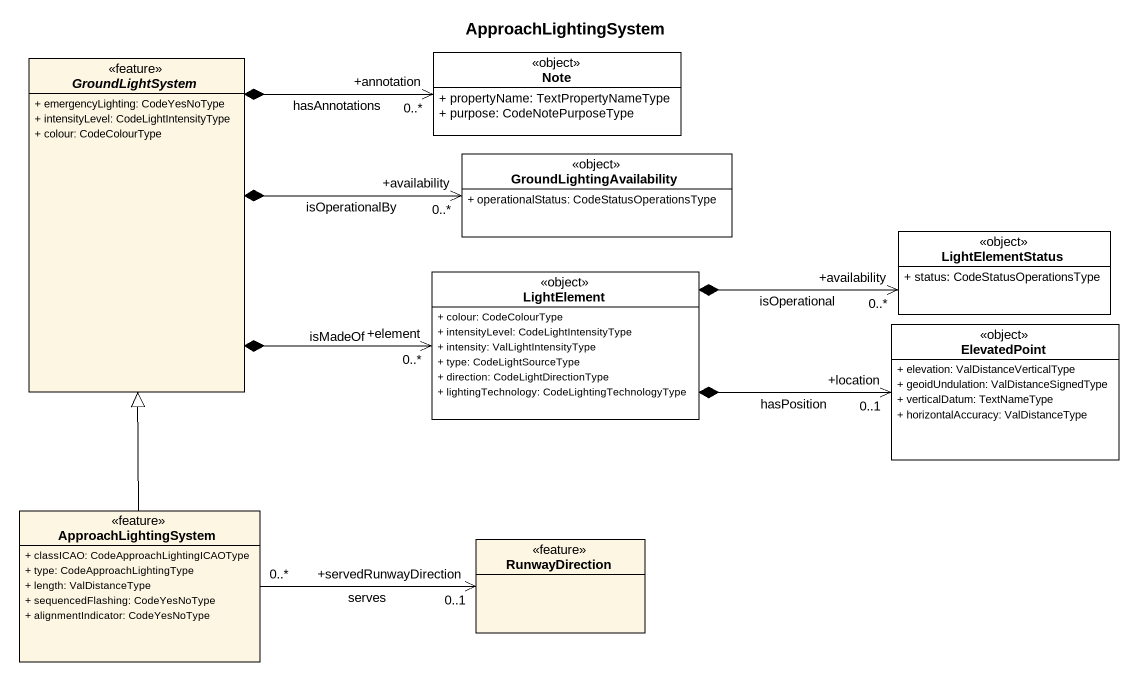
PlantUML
@startuml
title ApproachLightingSystem
hide circle
hide empty members
skinparam classAttributeIconSize 0
abstract class GroundLightSystem <<feature>> {
  + emergencyLighting: CodeYesNoType
  + intensityLevel: CodeLightIntensityType
  + colour: CodeColourType
}
class "Note" as Note_ <<object>> #FFFFFF {
  + propertyName: TextPropertyNameType
  + purpose: CodeNotePurposeType
}
class GroundLightingAvailability <<object>> #FFFFFF {
  + operationalStatus: CodeStatusOperationsType
}
class LightElementStatus <<object>> #FFFFFF {
  + status: CodeStatusOperationsType
}
class LightElement <<object>> #FFFFFF {
  + colour: CodeColourType
  + intensityLevel: CodeLightIntensityType
  + intensity: ValLightIntensityType
  + type: CodeLightSourceType
  + direction: CodeLightDirectionType
  + lightingTechnology: CodeLightingTechnologyType
}
class ElevatedPoint <<object>> #FFFFFF {
  + elevation: ValDistanceVerticalType
  + geoidUndulation: ValDistanceSignedType
  + verticalDatum: TextNameType
  + horizontalAccuracy: ValDistanceType
}
class ApproachLightingSystem <<feature>> {
  + classICAO: CodeApproachLightingICAOType
  + type: CodeApproachLightingType
  + length: ValDistanceType
  + sequencedFlashing: CodeYesNoType
  + alignmentIndicator: CodeYesNoType
}
class RunwayDirection <<feature>>
GroundLightSystem *-right-> "+annotation\n0..*" Note_ : hasAnnotations
GroundLightSystem *-right-> "+availability\n0..*" GroundLightingAvailability : isOperationalBy
GroundLightSystem *-right-> "+element\n0..*" LightElement : isMadeOf
LightElement *-right-> "+availability\n0..*" LightElementStatus : isOperational
LightElement *-right-> "+location\n0..1" ElevatedPoint : hasPosition
ApproachLightingSystem -up-|> GroundLightSystem
ApproachLightingSystem "0..*" -right-> "+servedRunwayDirection\n0..1" RunwayDirection : serves
@enduml
